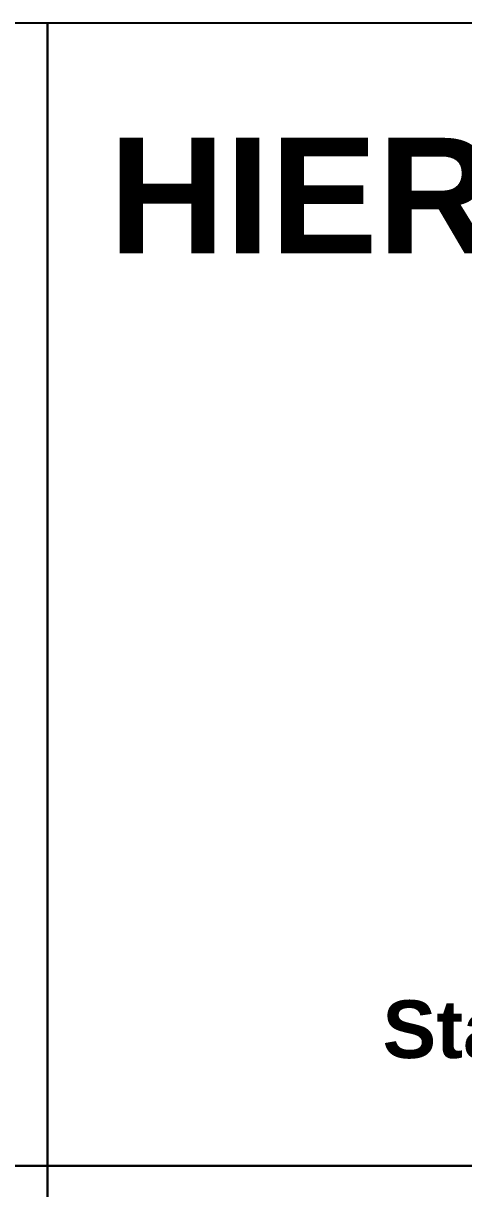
# Model space of a CAD drawing. Extents: x 159 to 725, y 98 to 296.
# Drawn here: x 512.9 to 551.1, y 195 to 296 of the extents above; entities that cross this region are included whole.
import ezdxf
from ezdxf.enums import TextEntityAlignment as Align

# ---------------------------------------------------------------- set-up
doc = ezdxf.new("R2010")
doc.units = 0
doc.header["$LTSCALE"] = 8
doc.header["$MEASUREMENT"] = 0
doc.layers.get('0').update_dxf_attribs({"linetype": 'CONTINUOUS'})
doc.layers.add('ACOTA', color=1, linetype='CONTINUOUS')
doc.styles.add('style1', font='')
doc.styles.get('style1').set_extended_font_data('Arial', bold=True)

msp = doc.modelspace()

# ---------------------------------------------------------------- linework, layer by layer
at = {"color": 7}
for points in [[(515, 296), (410, 296), (410, 197), (515, 197)], [(620, 296), (515, 296), (515, 197), (620, 197)], [(515, 197), (410, 197), (410, 98), (515, 98)], [(620, 197), (515, 197), (515, 98), (620, 98)]]:
    msp.add_lwpolyline(points, close=True, dxfattribs=at)
at = {"layer": 'ACOTA'}
for p, q in [((515, 200), (515, 197)), ((515, 197), (515, 200)), ((515, 197), (518, 197)), ((518, 197), (515, 197))]:
    msp.add_line(p, q, dxfattribs=at)

# ---------------------------------------------------------------- texts
at = {"color": 7, "style": 'style1'}
for s, height, p in [('HIER ÖFFNEN', 10, (567.68, 276.08)), ('Standard-rohr', 5, (567.34, 206.34))]:
    msp.add_text(s, height=height, dxfattribs=at).set_placement(p, align=Align.CENTER)

doc.saveas('drawing.dxf')
